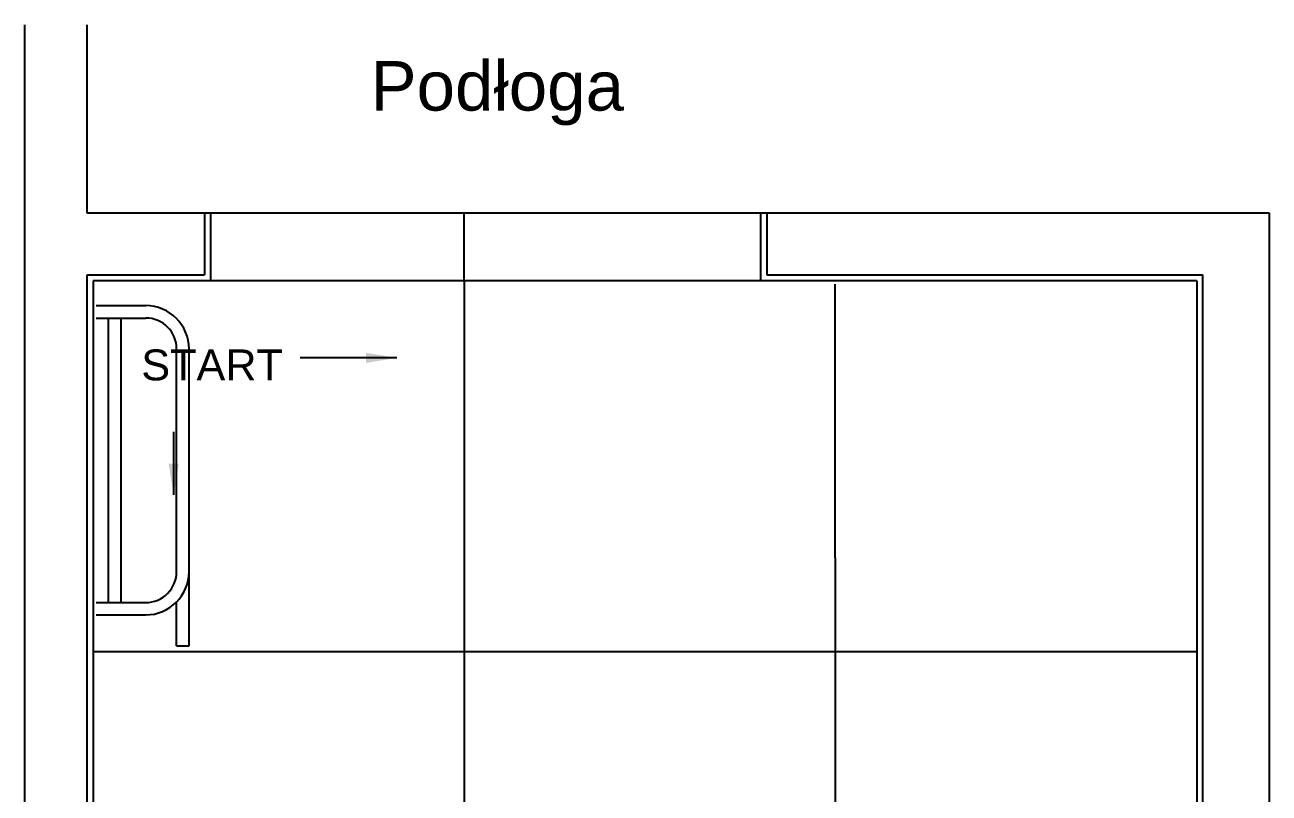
# Model space of a CAD drawing. Header units: millimetres. Extents: x 976 to 9349, y -1578 to 2211.
# Drawn here: x 4910.9 to 5112.2, y 251.5 to 375.7 of the extents above; entities that cross this region are included whole.
import ezdxf

# ---------------------------------------------------------------- set-up
doc = ezdxf.new("R2010")
doc.units = ezdxf.units.MM
for name, color, linetype in [('Grzejniki', 12, 'Continuous'), ('Płytki', 254, 'Continuous'), ('Szkic', 6, 'Continuous'), ('Ściany', 7, 'Continuous')]:
    doc.layers.add(name, color=color, linetype=linetype)
doc.dimstyles.new('ISO-25', dxfattribs={"dimtxt": 4, "dimasz": 5, "dimexe": 1.25, "dimexo": 0.625, "dimgap": 1, "dimtad": 1, "dimtxsty": 'Standard', "dimcen": 2.5, "dimadec": 0, "dimazin": 0, "dimtfac": 1, "dimtmove": 0, "dimatfit": 3, "dimfxl": 1, "dimarcsym": 0})

# ---------------------------------------------------------------- blocks, each defined once
blk = doc.blocks.new('Z$W@#12287')
for p, q in [((0, 55), (8, 55)), ((0, 53), (8, 53)), ((2, 7), (2, 53)), ((4, 7), (4, 53)), ((13, 12), (13, 48)), ((15, 0), (15, 48)), ((0, 7), (8, 7)), ((13, 0), (13, 7.1)), ((0, 5), (8, 5)), ((13, 0), (15, 0))]:
    blk.add_line(p, q)
for centre, radius, start, end in [((8, 48), 7, 0, 90), ((8, 48), 5, 0, 90), ((8, 12), 5, 270, 0), ((8, 12), 7, 270, 0)]:
    blk.add_arc(centre, radius, start, end)

msp = doc.modelspace()

# ---------------------------------------------------------------- linework, layer by layer
at = {"layer": 'Płytki'}
for p, q in [((4939.993, 345.316), (5030.943, 345.316)), ((4940.993, 345.316), (4981.993, 345.316)), ((4940.993, 345.316), (4940.993, 334.316)), ((4981.993, 345.316), (5029.89, 345.316)), ((4981.993, 334.316), (4981.993, 345.316)), ((5029.943, 345.316), (5029.943, 334.316)), ((4921.993, 334.316), (4921.993, 289.516)), ((5100.493, 334.316), (4921.993, 334.316)), ((4981.993, 334.316), (4981.993, 169.516)), ((4981.993, 334.316), (4981.993, 169.516)), ((5100.493, 334.316), (5100.493, 248.516)), ((5041.993, 289.516), (5041.993, 333.816)), ((5041.993, 289.516), (5041.993, 333.816)), ((4921.993, 289.516), (4921.993, 169.516)), ((5041.993, 289.516), (5041.993, 169.516)), ((5041.993, 289.516), (5041.993, 169.516)), ((5100.493, 274.316), (4921.993, 274.316))]:
    msp.add_line(p, q, dxfattribs=at)
at = {"layer": 'Ściany'}
for p, q in [((4910.943, 77.616), (4910.943, 375.716)), ((4920.943, 375.716), (4920.943, 345.316)), ((4920.943, 345.316), (4939.993, 345.316)), ((4939.993, 345.316), (4939.993, 335.316)), ((5030.943, 345.316), (5030.943, 335.316)), ((5030.943, 345.316), (5112.193, 345.316)), ((5112.193, 345.316), (5112.193, 77.616)), ((4920.993, 335.316), (4939.993, 335.316)), ((4920.993, 98.016), (4920.993, 335.316)), ((5030.943, 335.316), (5101.493, 335.316)), ((5101.493, 98.016), (5101.493, 335.316))]:
    msp.add_line(p, q, dxfattribs=at)

# ---------------------------------------------------------------- block references
at = {"layer": 'Grzejniki'}
msp.add_blockref('Z$W@#12287', (4922.493, 275.316), dxfattribs=at)

# ---------------------------------------------------------------- texts
at = {"insert": (4966.846, 369.862), "char_height": 8, "width": 151.34016, "attachment_point": 1}
msp.add_mtext('{\\fArial|b0|i0|c238|p0;Podłoga}', dxfattribs=at)
at = {"layer": 'Szkic', "insert": (4929.779, 323.236), "char_height": 5, "width": 24.45653, "attachment_point": 1}
msp.add_mtext('{\\fArial|b0|i0|c238|p0;START}', dxfattribs=at)

# ---------------------------------------------------------------- leaders
at = {"layer": 'Szkic'}
for points in [[(4971.114, 321.875), (4955.456, 321.875)], [(4935.015, 299.743), (4935.015, 309.902)]]:
    msp.add_leader(points, dimstyle='ISO-25', override={"dimgap": 1, "dimtad": 0}, dxfattribs=at)

doc.saveas('drawing.dxf')
